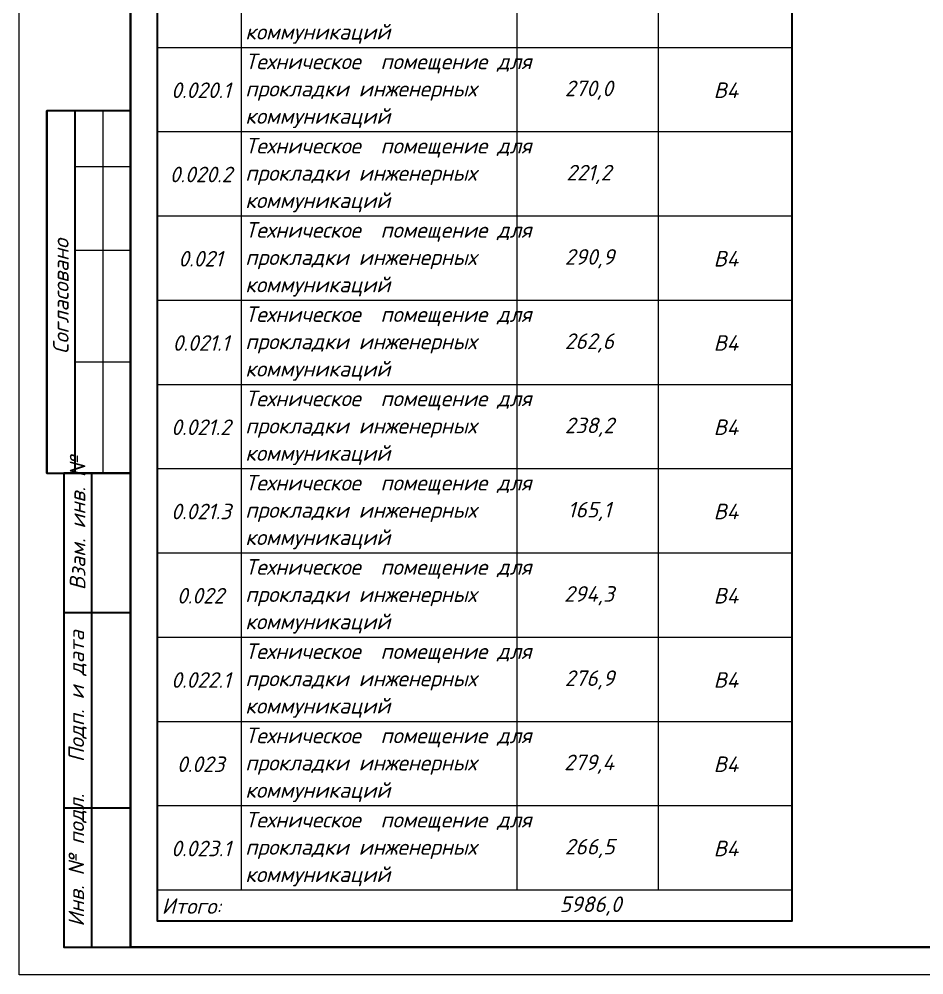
# Model space of a CAD drawing. Header units: millimetres. Extents: x -81576 to 1046824, y -248937 to 691537.
# Drawn here: x -80411 to -64170, y 605295 to 622442 of the extents above; entities that cross this region are included whole.
import ezdxf

# ---------------------------------------------------------------- set-up
doc = ezdxf.new("R2010")
doc.units = ezdxf.units.MM
doc.layers.add('PDF _Геометрия', color=7, linetype='Continuous', true_color=0x1d1d1d)
doc.layers.add('PDF _Текст', color=7, linetype='Continuous')
doc.styles.add('PDF ISOCPEUR Italic', font='isocpeui.ttf')

msp = doc.modelspace()

# ---------------------------------------------------------------- linework, layer by layer
at = {"layer": 'PDF _Геометрия', "color": 7, "lineweight": 20}
msp.add_lwpolyline([(38489.1, 689395.2), (38489.1, 605295.1), (-80411, 605295.1), (-80411, 689395.2)], close=True, dxfattribs=at)
at = {"layer": 'PDF _Геометрия', "color": 7, "lineweight": 40}
msp.add_lwpolyline([(37989.1, 688895.2), (37989.1, 605795.1), (-78411, 605795.1), (-78411, 688895.2)], close=True, dxfattribs=at)
at = {"layer": 'PDF _Геометрия', "color": 7, "lineweight": 30}
msp.add_lwpolyline([(-77925.8, 648294.4), (-66538.1, 648294.4), (-66538.1, 647294.4), (-66538.1, 606259.7), (-77925.8, 606259.7), (-77925.8, 647294.4)], close=True, dxfattribs=at)
at = {"layer": 'PDF _Геометрия', "color": 7, "lineweight": 9}
for points in [[(-76425.8, 623440.2), (-76425.8, 621928.7), (-76425.8, 620417.2), (-76425.8, 618905.6), (-76425.8, 617394.1), (-76425.8, 615882.6), (-76425.8, 614371.1), (-76425.8, 612859.6), (-76425.8, 611348.1), (-76425.8, 609836.6), (-76425.8, 608325.1), (-76425.8, 606813.5)], [(-71478.1, 623440.2), (-71478.1, 621928.7), (-71478.1, 620417.2), (-71478.1, 618905.6), (-71478.1, 617394.1), (-71478.1, 615882.6), (-71478.1, 614371.1), (-71478.1, 612859.6), (-71478.1, 611348.1), (-71478.1, 609836.6), (-71478.1, 608325.1), (-71478.1, 606813.5)], [(-68938.1, 623440.2), (-68938.1, 621928.7), (-68938.1, 620417.2), (-68938.1, 618905.6), (-68938.1, 617394.1), (-68938.1, 615882.6), (-68938.1, 614371.1), (-68938.1, 612859.6), (-68938.1, 611348.1), (-68938.1, 609836.6), (-68938.1, 608325.1), (-68938.1, 606813.5)], [(-66538.1, 621928.7), (-68938.1, 621928.7), (-71478.1, 621928.7), (-76425.8, 621928.7), (-77925.8, 621928.7)], [(-78911, 620795.2), (-78911, 614295.1)], [(-78411, 620795.2), (-78411, 614295.1)], [(-66538.1, 620417.2), (-68938.1, 620417.2), (-71478.1, 620417.2), (-76425.8, 620417.2), (-77925.8, 620417.2)], [(-79411, 619795.2), (-78411, 619795.2)], [(-66538.1, 618905.6), (-68938.1, 618905.6), (-71478.1, 618905.6), (-76425.8, 618905.6), (-77925.8, 618905.6)], [(-79411, 618295.2), (-78411, 618295.2)], [(-66538.1, 617394.1), (-68938.1, 617394.1), (-71478.1, 617394.1), (-76425.8, 617394.1), (-77925.8, 617394.1)], [(-79411, 616295.2), (-78411, 616295.2)], [(-66538.1, 615882.6), (-68938.1, 615882.6), (-71478.1, 615882.6), (-76425.8, 615882.6), (-77925.8, 615882.6)], [(-66538.1, 614371.1), (-68938.1, 614371.1), (-71478.1, 614371.1), (-76425.8, 614371.1), (-77925.8, 614371.1)], [(-66538.1, 612859.6), (-68938.1, 612859.6), (-71478.1, 612859.6), (-76425.8, 612859.6), (-77925.8, 612859.6)], [(-66538.1, 611348.1), (-68938.1, 611348.1), (-71478.1, 611348.1), (-76425.8, 611348.1), (-77925.8, 611348.1)], [(-66538.1, 609836.6), (-68938.1, 609836.6), (-71478.1, 609836.6), (-76425.8, 609836.6), (-77925.8, 609836.6)], [(-66538.1, 608325.1), (-68938.1, 608325.1), (-71478.1, 608325.1), (-76425.8, 608325.1), (-77925.8, 608325.1)], [(-66538.1, 606813.5), (-68938.1, 606813.5), (-71478.1, 606813.5), (-76425.8, 606813.5), (-77925.8, 606813.5)]]:
    msp.add_lwpolyline(points, dxfattribs=at)
at = {"layer": 'PDF _Геометрия', "color": 7, "lineweight": 30}
for points in [[(-78411, 620795.2), (-79911, 620795.2), (-79911, 614295.1), (-78411, 614295.1), (-79611, 614295.1), (-79611, 605795.1), (-78411, 605795.1)], [(-79911, 614295.1), (-79911, 620795.2)], [(-79411, 620795.2), (-79411, 614295.1)], [(-79111, 614295.1), (-79111, 605795.1)], [(-79611, 611795.1), (-78411, 611795.1)], [(-79611, 608295.1), (-78411, 608295.1)]]:
    msp.add_lwpolyline(points, dxfattribs=at)

# ---------------------------------------------------------------- texts
at = {"layer": 'PDF _Текст', "char_height": 279.4, "attachment_point": 4, "style": 'PDF ISOCPEUR Italic'}
for s, insert in [('коммуникаций', (-76350.9, 622177.6)), ('Техническое  помещение для', (-76350.9, 621645.1)), ('0.020.1', (-77681.3, 621166.3)), ('прокладки инженерных', (-76350.9, 621155.6)), ('270,0', (-70616.5, 621166.3)), ('В4', (-67944.8, 621166.3)), ('коммуникаций', (-76350.9, 620666.1)), ('Техническое  помещение для', (-76350.9, 620133.6)), ('0.020.2', (-77707.5, 619654.7)), ('прокладки инженерных', (-76350.9, 619644.1)), ('221,2', (-70590.4, 619654.7)), ('коммуникаций', (-76350.9, 619154.6)), ('Техническое  помещение для', (-76350.9, 618622.1)), ('0.021', (-77551.9, 618143.2)), ('прокладки инженерных', (-76350.9, 618132.6)), ('290,9', (-70616.5, 618143.2)), ('В4', (-67944.8, 618143.2)), ('коммуникаций', (-76350.9, 617643.1)), ('Техническое  помещение для', (-76350.9, 617110.6)), ('262,6', (-70616.5, 616631.7)), ('0.021.1', (-77655.2, 616631.7)), ('прокладки инженерных', (-76350.9, 616621.1)), ('В4', (-67944.9, 616631.7)), ('коммуникаций', (-76350.9, 616131.6)), ('Техническое  помещение для', (-76350.9, 615599)), ('0.021.2', (-77681.3, 615120.2)), ('238,2', (-70616.5, 615120.2)), ('В4', (-67944.9, 615120.2)), ('прокладки инженерных', (-76350.9, 615109.6)), ('коммуникаций', (-76350.9, 614620.1)), ('Техническое  помещение для', (-76350.9, 614087.5)), ('0.021.3', (-77681.4, 613608.7)), ('прокладки инженерных', (-76350.9, 613598.1)), ('165,1', (-70564.3, 613608.7)), ('В4', (-67944.9, 613608.7)), ('коммуникаций', (-76350.9, 613108.6)), ('Техническое  помещение для', (-76350.9, 612576)), ('0.022', (-77578, 612097.2)), ('прокладки инженерных', (-76350.9, 612086.5)), ('294,3', (-70629, 612097.2)), ('В4', (-67944.9, 612097.2)), ('коммуникаций', (-76351, 611597.1)), ('Техническое  помещение для', (-76351, 611064.5)), ('0.022.1', (-77681.4, 610585.7)), ('прокладки инженерных', (-76351, 610575)), ('276,9', (-70616.6, 610585.7)), ('В4', (-67944.9, 610585.7)), ('коммуникаций', (-76351, 610085.6)), ('Техническое  помещение для', (-76351, 609553)), ('279,4', (-70629, 609074.2)), ('0.023', (-77578.1, 609074.2)), ('прокладки инженерных', (-76351, 609063.5)), ('В4', (-67944.9, 609074.2)), ('коммуникаций', (-76351, 608574)), ('Техническое  помещение для', (-76351, 608041.5)), ('0.023.1', (-77681.4, 607562.6)), ('266,5', (-70616.6, 607562.6)), ('В4', (-67944.9, 607562.6)), ('прокладки инженерных', (-76351, 607552)), ('коммуникаций', (-76351, 607062.5)), ('Итого:', (-77851, 606530)), ('5986,0', (-70707.5, 606530))]:
    msp.add_mtext(s, dxfattribs=dict(at, insert=insert))
at = {"layer": 'PDF _Текст', "char_height": 279.4, "attachment_point": 4, "rotation": 90, "style": 'PDF ISOCPEUR Italic'}
for s, insert in [('Согласовано', (-79661.3, 616434.1)), ('Взам. инв. №', (-79361.4, 612197.1)), ('Подп. и дата', (-79361.4, 609110.7)), ('Инв. № подл.', (-79361.4, 606160.2))]:
    msp.add_mtext(s, dxfattribs=dict(at, insert=insert))

doc.saveas('drawing.dxf')
